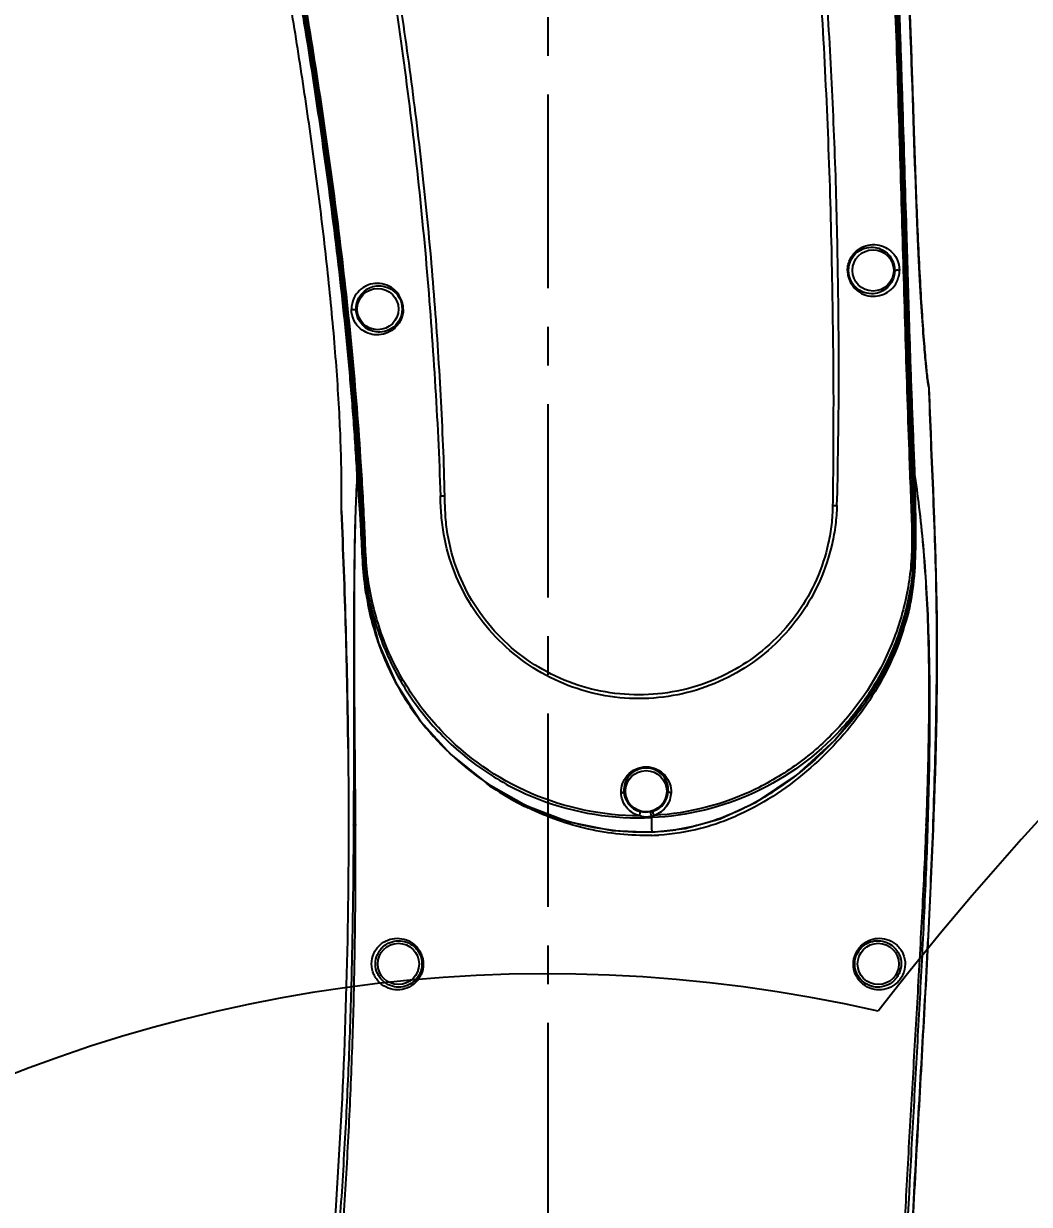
# Model space of a CAD drawing. Header units: millimetres. Extents: x 5828 to 6704, y 123 to 421.
# Drawn here: x 6552.71 to 6562.46, y 348.97 to 360.42 of the extents above; entities that cross this region are included whole.
import ezdxf

# ---------------------------------------------------------------- set-up
doc = ezdxf.new("R2010")
doc.units = ezdxf.units.MM
doc.linetypes.add('CENTER', pattern=[0.6, 0.375, -0.075, 0.075, -0.075])
for name, color, linetype in [('中心线', 7, 'Continuous'), ('外形图', 7, 'Continuous'), ('尺寸标注', 7, 'Continuous'), ('运动范围', 7, 'Continuous')]:
    doc.layers.add(name, color=color, linetype=linetype)
doc.styles.add('微软雅黑', font='msyh.ttc', dxfattribs={"height": 1.5})
doc.dimstyles.new('尺寸标注_1_20比例', dxfattribs={"dimtxt": 1.5, "dimasz": 1.25, "dimexe": 0.5, "dimexo": 0.4, "dimgap": 0.5, "dimtad": 1, "dimdec": 1, "dimlfac": 20, "dimdsep": 46, "dimtxsty": '微软雅黑', "dimcen": 0.09, "dimadec": 0, "dimazin": 0, "dimtp": 0.01, "dimtm": 0.01, "dimtfac": 1, "dimtdec": 1, "dimtofl": 0, "dimtmove": 0, "dimatfit": 3, "dimfxl": 1, "dimtolj": 1, "dimarcsym": 0})

# ---------------------------------------------------------------- blocks, each defined once
blk = doc.blocks.new('*D1144')
at = {"layer": 'Defpoints', "color": 0}
for p in [(6557.796, 395.67), (6487.648, 286.241), (6537.997, 286.241)]:
    blk.add_point(p, dxfattribs=at)
at = {"layer": '尺寸标注', "color": 0, "lineweight": -2}
for p, q in [((6557.396, 395.67), (6487.148, 395.67)), ((6487.648, 394.42), (6487.648, 287.491)), ((6537.597, 286.241), (6487.148, 286.241))]:
    blk.add_line(p, q, dxfattribs=at)
at = {"layer": '尺寸标注', "color": 0}
for points in [[(6487.856, 394.42), (6487.439, 394.42), (6487.648, 395.67)], [(6487.439, 287.491), (6487.856, 287.491), (6487.648, 286.241)]]:
    blk.add_solid(points, dxfattribs=at)
at = {"layer": '尺寸标注', "color": 0, "insert": (6486.376, 340.956), "char_height": 1.5, "attachment_point": 5, "rotation": 90, "style": '微软雅黑'}
blk.add_mtext('\\A1;\\A1;{\\fAlibaba PuHuiTi 3.0 55 Regular|b0|i0|c134|p18;2188.6}', dxfattribs=at)

msp = doc.modelspace()

# ---------------------------------------------------------------- linework, layer by layer
at = {"layer": '中心线', "linetype": 'CENTER', "ltscale": 5}
msp.add_line((6557.7962, 330.8596), (6557.7962, 371.8928), dxfattribs=at)
at = {"layer": '外形图', "linetype": 'ByBlock'}
for p, q in [((6561.3489, 359.1664), (6561.3384, 359.4874)), ((6561.4885, 356.8938), (6561.4886, 356.8938)), ((6561.49, 356.8542), (6561.4886, 356.8938)), ((6555.9624, 356.048), (6555.9633, 356.2149)), ((6555.9474, 356.047), (6555.9463, 356.0603)), ((6555.9624, 356.048), (6555.9624, 356.0481)), ((6561.3322, 356.049), (6561.3321, 356.049)), ((6561.3484, 356.0709), (6561.3488, 356.0492)), ((6555.793, 355.6964), (6555.7931, 355.6968)), ((6555.7931, 355.698), (6555.7932, 355.7005)), ((6555.7931, 355.6968), (6555.7931, 355.698)), ((6556.0002, 355.5373), (6556.0181, 355.538)), ((6558.8009, 352.724), (6558.8003, 352.7368)), ((6558.8042, 352.5823), (6558.804, 352.5869))]:
    msp.add_line(p, q, dxfattribs=at)
for points in [[(6561.3384, 359.4874), (6561.3347, 359.598), (6561.3309, 359.7104), (6561.327, 359.8248), (6561.323, 359.941), (6561.3189, 360.0591), (6561.3146, 360.1791), (6561.3101, 360.301), (6561.3056, 360.4248), (6561.3008, 360.5506), (6561.2959, 360.6784), (6561.2908, 360.8082), (6561.2855, 360.94), (6561.28, 361.0738), (6561.2744, 361.2063)], [(6561.4855, 356.9047), (6561.4853, 356.9051), (6561.4851, 356.9059), (6561.4848, 356.907), (6561.4844, 356.9085), (6561.484, 356.9103), (6561.4835, 356.9125), (6561.483, 356.915), (6561.4824, 356.9179), (6561.4818, 356.9212), (6561.4812, 356.9248), (6561.4805, 356.9289), (6561.4797, 356.9335), (6561.479, 356.9385), (6561.4781, 356.9442), (6561.4772, 356.9504), (6561.4763, 356.9573), (6561.4753, 356.9649), (6561.4742, 356.9732), (6561.4731, 356.9823), (6561.4719, 356.9921), (6561.4706, 357.0028), (6561.4693, 357.0143), (6561.4679, 357.0267), (6561.4665, 357.04), (6561.465, 357.0542), (6561.4634, 357.0694), (6561.4618, 357.0856), (6561.46, 357.103), (6561.4582, 357.1215), (6561.4564, 357.1414), (6561.4544, 357.1627), (6561.4524, 357.1854), (6561.4502, 357.2096), (6561.448, 357.2353), (6561.4457, 357.2626), (6561.4433, 357.2915), (6561.4408, 357.3219), (6561.4383, 357.3541), (6561.4357, 357.3879), (6561.433, 357.4234), (6561.4303, 357.4606), (6561.4275, 357.4996), (6561.4247, 357.5403), (6561.4218, 357.5829), (6561.4188, 357.6273), (6561.4159, 357.6737), (6561.4128, 357.7221), (6561.4098, 357.7725), (6561.4066, 357.825), (6561.4035, 357.8797), (6561.4003, 357.9367), (6561.3971, 357.9962), (6561.3939, 358.0581), (6561.3906, 358.1227), (6561.3873, 358.1902), (6561.384, 358.2609), (6561.3805, 358.3354), (6561.3771, 358.4139), (6561.3735, 358.4964), (6561.37, 358.5827), (6561.3664, 358.6727), (6561.3628, 358.766), (6561.3593, 358.8624), (6561.3558, 358.9616), (6561.3523, 359.063), (6561.3489, 359.1664)], [(6555.9624, 356.048), (6556.003, 355.3102), (6556.0465, 354.8261), (6556.1528, 354.4148), (6556.3245, 354.024), (6556.5579, 353.6635), (6556.8516, 353.3384), (6557.1971, 353.0608), (6557.5836, 352.8404), (6557.9978, 352.6846), (6558.4186, 352.5991), (6558.8042, 352.5823)], [(6558.8042, 352.5823), (6559.1248, 352.6177), (6559.4647, 352.7125), (6559.8212, 352.8789), (6560.2035, 353.1364), (6560.5772, 353.4768), (6560.8768, 353.8458), (6561.0946, 354.2163), (6561.2421, 354.5959), (6561.3241, 354.9761), (6561.3454, 355.4165), (6561.3321, 356.049)]]:
    msp.add_lwpolyline(points, dxfattribs=at)
for centre in [(6560.9462, 358.0303), (6556.1462, 357.6553), (6558.7462, 352.9803), (6556.3462, 351.3053), (6560.9962, 351.3053)]:
    msp.add_circle(centre, 0.2, dxfattribs=at)
for centre, radius, start, end in [((6522.3599, 354.0446), 33.6734, 2.54062, 3.69533), ((6521.2211, 353.9239), 34.8344, 2.65586, 3.77268), ((6628.635, 357.3479), 67.3154, 181.105612, 181.290794), ((6556.7589, 358.1029), 2.2597, 269.85042, 270.93718), ((6560.6211, 359.3607), 3.6107, 268.93893, 269.60669), ((6555.8182, 355.6978), 0.0252, 177.87172, 181.92522), ((6493.4563, 352.7732), 62.4053, 0.571318, 2.685326), ((6558.7486, 355.2963), 2.745, 188.48891, 190.62774), ((6558.4039, 355.2328), 2.3945, 190.65431, 196.62975), ((6558.9251, 355.2847), 2.4305, 342.4263, 344.35672), ((6558.6027, 355.2943), 2.6026, 196.67496, 201.44298), ((6558.8783, 355.4476), 2.9227, 234.92881, 240.87061), ((6558.8519, 355.401), 2.8691, 240.87812, 244.18224), ((6558.7457, 352.99), 0.2154, 182.577, 254.39777), ((6558.7462, 352.99), 0.2155, 288.73638, 357.41251), ((6558.7473, 352.9865), 0.2117, 282.64452, 288.74967), ((6558.7471, 352.9232), 0.1938, 285.9247, 293.59647), ((6512.1728, 351.5861), 46.6419, 1.22953, 1.39798), ((6558.7333, 354.9481), 2.3967, 271.66809, 273.28641), ((6558.7443, 354.5882), 2.0023, 271.70803, 278.33173)]:
    msp.add_arc(centre, radius, start, end, dxfattribs=at)
for points, knots in [([(6555.9624, 356.048), (6555.9181, 356.7966), (6555.8118, 357.9174), (6555.6096, 359.4037), (6555.4349, 360.5153), (6555.2417, 361.6239), (6555.0703, 362.5458), (6554.929, 363.2827), (6554.8403, 363.7431), (6554.7684, 364.1116), (6554.7159, 364.3887), (6554.6847, 364.67), (6554.681, 365.0473), (6554.7387, 365.5175), (6554.9093, 366.0594), (6555.1753, 366.5617), (6555.6434, 367.1547), (6556.4194, 367.7221), (6557.3472, 367.9749), (6558.1035, 367.969), (6558.8463, 367.8273), (6559.7083, 367.3995), (6560.4871, 366.5539), (6560.7736, 365.8387), (6560.8468, 365.4708)], [0, 0, 0, 0, 0.1247917, 0.1872028, 0.2496184, 0.3120389, 0.3744642, 0.405678, 0.4368941, 0.4525041, 0.4681491, 0.4838328, 0.4995247, 0.5308662, 0.5622118, 0.5935573, 0.6249072, 0.6873639, 0.749846, 0.7812273, 0.8126111, 0.8751059, 0.9375611, 1, 1, 1, 1]), ([(6555.9633, 356.2149), (6555.9164, 356.9525), (6555.8069, 358.0566), (6555.6044, 359.5208), (6555.4301, 360.6158), (6555.2397, 361.7081), (6555.0676, 362.6158), (6554.9323, 363.3426), (6554.8249, 363.8863), (6554.7102, 364.4293), (6554.6804, 364.9859), (6554.7543, 365.5385), (6554.9799, 366.244), (6555.4956, 367.0328), (6556.4033, 367.7003), (6557.3099, 367.9574), (6558.0507, 367.9624), (6558.7808, 367.8362), (6559.6335, 367.4369), (6560.2916, 366.7625), (6560.6483, 366.1137), (6560.7692, 365.7619), (6560.8114, 365.5821)], [0, 0, 0, 0, 0.1251593, 0.1877469, 0.2503347, 0.3129225, 0.3755113, 0.4068024, 0.4381018, 0.4693939, 0.5006898, 0.5319808, 0.5632672, 0.6255852, 0.6879068, 0.7502252, 0.78151, 0.8127948, 0.8751164, 0.9374338, 0.9687148, 1, 1, 1, 1]), ([(6555.98, 356.2159), (6555.9324, 356.9498), (6555.8243, 358.0485), (6555.6242, 359.5059), (6555.4521, 360.596), (6555.2625, 361.6832), (6555.0941, 362.5874), (6554.9557, 363.3101), (6554.8688, 363.7617), (6554.7982, 364.1231), (6554.7461, 364.395), (6554.716, 364.6713), (6554.7124, 365.0417), (6554.768, 365.5034), (6554.9878, 366.2114), (6555.4969, 367.006), (6556.4024, 367.6805), (6557.3104, 367.9405), (6558.0529, 367.9447), (6558.7837, 367.816), (6559.636, 367.4101), (6560.4162, 366.5961), (6560.7142, 365.902), (6560.796, 365.5431)], [0, 0, 0, 0, 0.1247573, 0.1871516, 0.2495548, 0.3119584, 0.3743747, 0.4055846, 0.4367913, 0.4523864, 0.4680604, 0.4837492, 0.4994594, 0.5308169, 0.562181, 0.6246738, 0.6872137, 0.7497609, 0.7811627, 0.8125605, 0.8750743, 0.9375493, 1, 1, 1, 1]), ([(6560.5963, 355.7502), (6560.6029, 355.9206), (6560.6061, 356.2619), (6560.6185, 356.9442), (6560.6103, 357.7974), (6560.592, 358.8211), (6560.5487, 359.8441), (6560.4906, 360.8664), (6560.4138, 361.8875), (6560.3368, 362.7373), (6560.2643, 363.4161), (6560.2051, 363.9245), (6560.1449, 364.433), (6560.0749, 364.9394), (6560.0206, 365.3644), (6559.9111, 365.6887), (6559.7699, 365.9996), (6559.5283, 366.3554), (6559.1508, 366.7059), (6558.7046, 366.9639), (6558.0506, 367.1654), (6557.1718, 367.1293), (6556.4009, 366.7072), (6555.9431, 366.1991), (6555.6927, 365.7484), (6555.5475, 365.254), (6555.5259, 364.9103), (6555.5348, 364.74)], [0, 0, 0, 0, 0.0312836, 0.0625723, 0.1251543, 0.1877424, 0.2503326, 0.3129244, 0.3755167, 0.4381081, 0.4694033, 0.5006974, 0.5319887, 0.5632765, 0.5945506, 0.610205, 0.6258543, 0.6570983, 0.6883203, 0.7195482, 0.7508003, 0.8129311, 0.8750064, 0.9062254, 0.9374669, 0.9687263, 1, 1, 1, 1]), ([(6556.7959, 355.8435), (6556.7881, 356.1688), (6556.761, 356.8192), (6556.6964, 357.7937), (6556.6079, 358.7666), (6556.4927, 359.7369), (6556.3565, 360.7044), (6556.2249, 361.508), (6556.1055, 362.1482), (6556.0113, 362.6273), (6555.9121, 363.1054), (6555.8029, 363.5812), (6555.6977, 364.057), (6555.5665, 364.5272), (6555.5493, 365.0177), (6555.6376, 365.4988), (6555.8309, 365.9487), (6556.2097, 366.4758), (6556.887, 366.9593), (6557.8638, 367.144), (6558.8286, 366.9019), (6559.603, 366.2795), (6559.8941, 365.6786), (6559.9666, 365.3657)], [0, 0, 0, 0, 0.0627754, 0.1255806, 0.188407, 0.2512405, 0.3140712, 0.3769025, 0.4083143, 0.4397187, 0.4711219, 0.5025092, 0.5338952, 0.5651845, 0.5963927, 0.6276245, 0.6588543, 0.6900471, 0.752034, 0.814057, 0.8760608, 0.9380324, 1, 1, 1, 1]), ([(6560.796, 365.5431), (6560.8178, 365.4476), (6560.8515, 365.2547), (6560.8806, 364.9632), (6560.9081, 364.672), (6560.9463, 364.2841), (6560.9846, 363.7983), (6561.0431, 363.021), (6561.0983, 362.0481), (6561.15, 360.8801), (6561.1893, 359.7116), (6561.2237, 358.5431), (6561.2576, 357.3747), (6561.2825, 356.5958), (6561.2975, 356.2065)], [0, 0, 0, 0, 0.0314121, 0.0626852, 0.0939483, 0.1252025, 0.1876933, 0.2501987, 0.3751873, 0.5001704, 0.6251418, 0.7501035, 0.8750549, 1, 1, 1, 1]), ([(6560.8114, 365.5821), (6560.8561, 365.3916), (6560.905, 365.002), (6560.9532, 364.4173), (6561.0042, 363.8324), (6561.0589, 363.0515), (6561.1151, 362.0746), (6561.1654, 360.9015), (6561.2042, 359.728), (6561.238, 358.5543), (6561.273, 357.3807), (6561.299, 356.5983), (6561.3151, 356.2073)], [0, 0, 0, 0, 0.0624927, 0.1249875, 0.1874896, 0.2499905, 0.3749911, 0.4999926, 0.6249945, 0.7499964, 0.8749982, 1, 1, 1, 1]), ([(6559.9666, 365.3657), (6559.9892, 365.2683), (6560.0182, 365.0695), (6560.0546, 364.7709), (6560.0947, 364.4721), (6560.1415, 364.0729), (6560.1978, 363.5738), (6560.2615, 362.9743), (6560.3164, 362.374), (6560.3825, 361.573), (6560.4499, 360.5705), (6560.5107, 359.3665), (6560.541, 358.3622), (6560.5542, 357.5586), (6560.5625, 356.9559), (6560.5604, 356.4536), (6560.558, 356.0519), (6560.5568, 355.851), (6560.5543, 355.7507)], [0, 0, 0, 0, 0.0311132, 0.0623765, 0.0936314, 0.1248812, 0.1874041, 0.2499163, 0.3124274, 0.3749412, 0.499958, 0.6249789, 0.7499933, 0.8125108, 0.875019, 0.9375193, 0.9687751, 1, 1, 1, 1]), ([(6560.8468, 365.4708), (6560.8852, 365.2775), (6560.9219, 364.8845), (6560.9784, 364.2973), (6561.0234, 363.709), (6561.0793, 362.9246), (6561.1322, 361.9429), (6561.1814, 360.7643), (6561.2193, 359.5854), (6561.2527, 358.4064), (6561.2883, 357.2276), (6561.3151, 356.4418), (6561.3321, 356.049)], [0, 0, 0, 0, 0.0626363, 0.1251368, 0.1876401, 0.2501405, 0.3751374, 0.5001253, 0.6251043, 0.7500759, 0.875037, 1, 1, 1, 1]), ([(6560.8553, 365.4723), (6560.8739, 365.3762), (6560.8948, 365.2307), (6560.9156, 365.0359), (6560.935, 364.841), (6560.9587, 364.5972), (6560.9848, 364.3045), (6561.0093, 364.0116), (6561.0402, 363.621), (6561.0745, 363.1322), (6561.11, 362.5453), (6561.1411, 361.9581), (6561.168, 361.3705), (6561.1914, 360.7826), (6561.2123, 360.1944), (6561.2382, 359.4097), (6561.2619, 358.6247), (6561.2847, 357.8393), (6561.3028, 357.25), (6561.324, 356.6605), (6561.3403, 356.2675), (6561.3484, 356.0709)], [0, 0, 0, 0, 0.0311789, 0.0467834, 0.0623883, 0.0935903, 0.1247953, 0.1560007, 0.187206, 0.2496263, 0.3120589, 0.3744996, 0.4369533, 0.499425, 0.5619163, 0.6244272, 0.7495135, 0.8120946, 0.8747025, 0.9373366, 1, 1, 1, 1]), ([(6555.5348, 364.74), (6555.5397, 364.6464), (6555.5608, 364.4596), (6555.6252, 364.186), (6555.694, 363.9137), (6555.7729, 363.5475), (6555.8762, 363.0908), (6555.987, 362.5396), (6556.0924, 361.9874), (6556.2231, 361.249), (6556.3638, 360.3221), (6556.5081, 359.2066), (6556.6217, 358.0875), (6556.7037, 356.9661), (6556.7411, 356.2176), (6556.753, 355.8432)], [0, 0, 0, 0, 0.031256, 0.0624733, 0.0936914, 0.1249212, 0.1873941, 0.2498895, 0.3123996, 0.3749195, 0.4999736, 0.6250307, 0.7500701, 0.8750708, 1, 1, 1, 1]), ([(6555.9463, 356.0603), (6555.9359, 356.2406), (6555.9119, 356.601), (6555.8511, 357.3207), (6555.7545, 358.2185), (6555.6128, 359.2925), (6555.4756, 360.1846), (6555.3569, 360.8967), (6555.2642, 361.43), (6555.1684, 361.9626), (6555.0699, 362.4946), (6554.9698, 363.0262), (6554.8848, 363.4689), (6554.8169, 363.823), (6554.7653, 364.0885), (6554.716, 364.3543), (6554.6925, 364.5331), (6554.685, 364.6228)], [0, 0, 0, 0, 0.0625425, 0.125089, 0.2501818, 0.3752517, 0.5002929, 0.5628021, 0.6252988, 0.6877801, 0.7502465, 0.8127043, 0.8751595, 0.9063775, 0.9376005, 0.9688227, 1, 1, 1, 1]), ([(6555.7932, 355.7005), (6555.7947, 355.7417), (6555.7963, 355.8482), (6555.7955, 356.0432), (6555.7894, 356.3036), (6555.7713, 356.7404), (6555.7292, 357.3441), (6555.6548, 358.0991), (6555.5615, 358.8712), (6555.4535, 359.6461), (6555.3335, 360.4202), (6555.247, 360.9353), (6555.2025, 361.1926)], [0, 0, 0, 0, 0.0223538, 0.0577543, 0.1058199, 0.1635962, 0.2948786, 0.4339966, 0.5751213, 0.7167047, 0.8583516, 1, 1, 1, 1]), ([(6561.2744, 361.2063), (6561.284, 360.9815), (6561.3019, 360.5319), (6561.3237, 359.9322), (6561.336, 359.5573), (6561.3409, 359.4073)], [0, 0, 0, 0, 0.3749783, 0.749904, 1, 1, 1, 1]), ([(6561.3409, 359.4073), (6561.3491, 359.1549), (6561.3614, 358.7789), (6561.3824, 358.2846), (6561.3999, 357.9342), (6561.4191, 357.6142), (6561.4388, 357.3398), (6561.4573, 357.1257), (6561.4698, 357.0049), (6561.4762, 356.9568)], [0, 0, 0, 0, 0.308618, 0.4597951, 0.6045718, 0.7373769, 0.8515678, 0.9407265, 1, 1, 1, 1]), ([(6560.6987, 358.0304), (6560.6987, 358.07), (6560.7177, 358.1465), (6560.8058, 358.2525), (6560.9619, 358.3024), (6561.1072, 358.2415), (6561.185, 358.1405), (6561.2018, 358.0693), (6561.202, 358.0309)], [0, 0, 0, 0, 0.1527996, 0.2901669, 0.5181171, 0.7298991, 0.8518893, 1, 1, 1, 1]), ([(6560.7083, 358.0303), (6560.7083, 358.0662), (6560.7253, 358.1355), (6560.8045, 358.2309), (6560.9442, 358.2748), (6561.0729, 358.2191), (6561.1412, 358.1284), (6561.1561, 358.0647), (6561.1562, 358.0303)], [0, 0, 0, 0, 0.1549244, 0.2931759, 0.5201899, 0.7301917, 0.8515613, 1, 1, 1, 1]), ([(6560.6987, 358.0304), (6560.6988, 357.9907), (6560.7175, 357.9138), (6560.8068, 357.8069), (6560.9654, 357.7581), (6561.1099, 357.8217), (6561.1744, 357.9073), (6561.1964, 357.9729), (6561.2035, 358.011), (6561.2019, 358.0309)], [0, 0, 0, 0, 0.1526835, 0.2908836, 0.5216855, 0.734094, 0.8540219, 0.9234184, 1, 1, 1, 1]), ([(6560.6987, 358.0304), (6560.6999, 358.0303), (6560.7031, 358.0303), (6560.7063, 358.0304), (6560.7083, 358.0303)], [0, 0, 0, 0, 0.3745528, 1, 1, 1, 1]), ([(6561.1562, 358.0303), (6561.1563, 357.9965), (6561.1422, 357.934), (6561.076, 357.8431), (6560.9477, 357.7849), (6560.8057, 357.8282), (6560.7255, 357.9245), (6560.7083, 357.9942), (6560.7083, 358.0303)], [0, 0, 0, 0, 0.1452303, 0.264423, 0.4749331, 0.7051298, 0.8447226, 1, 1, 1, 1]), ([(6561.202, 358.0309), (6561.1935, 358.0314), (6561.1805, 358.0319), (6561.1659, 358.0302), (6561.1582, 358.0318), (6561.1562, 358.0303)], [0, 0, 0, 0, 0.5538567, 0.836879, 1, 1, 1, 1]), ([(6556.3925, 357.6536), (6556.3924, 357.6932), (6556.3741, 357.7709), (6556.2833, 357.8791), (6556.1215, 357.9261), (6555.9781, 357.8587), (6555.9054, 357.7574), (6555.892, 357.6895), (6555.8911, 357.6531)], [0, 0, 0, 0, 0.1528323, 0.2941515, 0.5292886, 0.7420781, 0.8597078, 1, 1, 1, 1]), ([(6555.9365, 357.6553), (6555.936, 357.7138), (6555.9818, 357.8265), (6556.1395, 357.9004), (6556.2843, 357.8591), (6556.3656, 357.7615), (6556.3826, 357.6912), (6556.3824, 357.6553)], [0, 0, 0, 0, 0.2534799, 0.465429, 0.7010997, 0.8443114, 1, 1, 1, 1]), ([(6555.8911, 357.6531), (6555.8994, 357.6515), (6555.913, 357.6511), (6555.9264, 357.6532), (6555.9356, 357.6529), (6555.9365, 357.6553)], [0, 0, 0, 0, 0.5529573, 0.8329832, 1, 1, 1, 1]), ([(6556.3925, 357.6536), (6556.3924, 357.6153), (6556.3742, 357.5413), (6556.2896, 357.4365), (6556.1361, 357.3838), (6555.9888, 357.4417), (6555.9089, 357.5428), (6555.8914, 357.6147), (6555.8911, 357.6531)], [0, 0, 0, 0, 0.1488483, 0.2829999, 0.5103164, 0.7252314, 0.8507166, 1, 1, 1, 1]), ([(6556.3824, 357.6553), (6556.3822, 357.6205), (6556.366, 357.5538), (6556.2903, 357.4595), (6556.1531, 357.4126), (6556.0226, 357.4658), (6555.9524, 357.5565), (6555.9368, 357.6207), (6555.9365, 357.6553)], [0, 0, 0, 0, 0.150729, 0.2856646, 0.5119517, 0.7251095, 0.8501064, 1, 1, 1, 1]), ([(6556.3925, 357.6536), (6556.3902, 357.6538), (6556.3872, 357.6544), (6556.383, 357.6543), (6556.3824, 357.6553)], [0, 0, 0, 0, 0.6770348, 1, 1, 1, 1]), ([(6561.4762, 356.9568), (6561.478, 356.944), (6561.4804, 356.9268), (6561.4842, 356.9069), (6561.4859, 356.8999), (6561.4869, 356.8972)], [0, 0, 0, 0, 0.6424768, 0.857807, 1, 1, 1, 1]), ([(6561.4869, 356.8972), (6561.487, 356.8968), (6561.4875, 356.8956), (6561.488, 356.8945), (6561.4885, 356.8938)], [0, 0, 0, 0, 0.3218746, 1, 1, 1, 1]), ([(6561.4892, 356.8542), (6561.5158, 356.1256), (6561.5924, 354.6665), (6561.5315, 352.4713), (6561.412, 350.2722), (6561.2844, 348.0635), (6561.2287, 345.8406), (6561.2907, 342.8604), (6561.4839, 340.625), (6561.6876, 339.1442)], [0, 0, 0, 0, 0.1233255, 0.2469986, 0.3711879, 0.4958929, 0.6212051, 0.7471707, 1, 1, 1, 1]), ([(6561.6873, 339.1452), (6561.6366, 339.5135), (6561.546, 340.2522), (6561.4341, 341.3634), (6561.3479, 342.4777), (6561.288, 343.5938), (6561.2523, 344.7102), (6561.2413, 345.8257), (6561.2555, 346.9394), (6561.2927, 348.0504), (6561.347, 349.1588), (6561.4105, 350.2646), (6561.4731, 351.3684), (6561.5246, 352.4703), (6561.5533, 353.3874), (6561.5646, 354.12), (6561.5649, 354.6683), (6561.5543, 355.2158), (6561.5337, 355.7624), (6561.5102, 356.3084), (6561.4964, 356.6723), (6561.49, 356.8542)], [0, 0, 0, 0, 0.0628804, 0.1258593, 0.1888809, 0.2519049, 0.3148891, 0.3777878, 0.4405736, 0.5032441, 0.565806, 0.6282593, 0.6905923, 0.7527881, 0.8148304, 0.8457875, 0.8766983, 0.9075668, 0.9384046, 0.9692165, 1, 1, 1, 1]), ([(6555.98, 356.2162), (6555.9778, 356.216), (6555.9722, 356.2156), (6555.9667, 356.2153), (6555.9633, 356.2149)], [0, 0, 0, 0, 0.3979691, 1, 1, 1, 1]), ([(6561.2975, 356.2063), (6561.2998, 356.2064), (6561.3057, 356.2068), (6561.3116, 356.2068), (6561.3151, 356.2073)], [0, 0, 0, 0, 0.3984951, 1, 1, 1, 1]), ([(6561.2975, 356.2065), (6561.3018, 356.0834), (6561.3105, 355.8369), (6561.3211, 355.5905), (6561.3224, 355.467)], [0, 0, 0, 0, 0.4994783, 1, 1, 1, 1]), ([(6561.3151, 356.2083), (6561.3164, 356.196), (6561.3223, 356.143), (6561.3278, 356.0899), (6561.3321, 356.049)], [0, 0, 0, 0, 0.2305749, 1, 1, 1, 1]), ([(6561.3151, 356.2073), (6561.3199, 356.084), (6561.3294, 355.8373), (6561.3409, 355.5907), (6561.3427, 355.4674)], [0, 0, 0, 0, 0.5000062, 1, 1, 1, 1]), ([(6555.9463, 356.0612), (6555.9396, 355.9515), (6555.9291, 355.7183), (6555.9168, 355.207), (6555.9128, 354.5006), (6555.9138, 353.7591), (6555.9131, 353.1344), (6555.9121, 352.8146), (6555.9111, 352.6533)], [0, 0, 0, 0, 0.0967244, 0.205412, 0.4502086, 0.7184615, 0.8580784, 1, 1, 1, 1]), ([(6555.9464, 356.0595), (6555.9398, 355.9495), (6555.9295, 355.7158), (6555.921, 355.347), (6555.9168, 354.9447), (6555.9159, 354.5917), (6555.9164, 354.2979), (6555.9173, 354.0707), (6555.9186, 353.8397), (6555.9199, 353.6452), (6555.9212, 353.488), (6555.9222, 353.3692), (6555.9232, 353.2498), (6555.9243, 353.1299), (6555.9251, 353.0297), (6555.9258, 352.9493), (6555.9262, 352.8889), (6555.9266, 352.8284), (6555.9268, 352.778), (6555.927, 352.7426), (6555.927, 352.7224), (6555.9272, 352.7072), (6555.9273, 352.6921), (6555.9268, 352.6769), (6555.9272, 352.6617), (6555.9291, 352.6516), (6555.9303, 352.6467)], [0, 0, 0, 0, 0.0968243, 0.205567, 0.3242139, 0.4504172, 0.5157721, 0.5823879, 0.6501035, 0.7187644, 0.7534024, 0.7882211, 0.8232028, 0.8583302, 0.8935868, 0.9112586, 0.9289567, 0.9466793, 0.9644245, 0.9733049, 0.9777467, 0.982191, 0.9866355, 0.9910776, 0.9955346, 1, 1, 1, 1]), ([(6556.0337, 354.8911), (6556.0194, 354.9867), (6556.0002, 355.1792), (6555.9891, 355.4205), (6555.9789, 355.6134), (6555.9661, 355.8062), (6555.9549, 355.9507), (6555.9474, 356.047)], [0, 0, 0, 0, 0.2501279, 0.5000815, 0.6250487, 0.7500257, 1, 1, 1, 1]), ([(6561.3488, 356.0492), (6561.3506, 355.9304), (6561.355, 355.7521), (6561.358, 355.5142), (6561.3571, 355.2761), (6561.3456, 355.0379), (6561.3095, 354.8024), (6561.2816, 354.6866), (6561.2656, 354.6293)], [0, 0, 0, 0, 0.2497739, 0.3747462, 0.499918, 0.750081, 0.87495, 1, 1, 1, 1]), ([(6561.478, 352.65), (6561.483, 352.8119), (6561.4915, 353.1332), (6561.4977, 353.6101), (6561.4967, 354.0757), (6561.4841, 354.6608), (6561.4513, 355.214), (6561.3977, 355.7268), (6561.3654, 355.9612), (6561.3484, 356.0722)], [0, 0, 0, 0, 0.1417041, 0.281118, 0.4172414, 0.5489834, 0.7930437, 0.901766, 1, 1, 1, 1]), ([(6561.4602, 352.6448), (6561.4606, 352.655), (6561.4639, 352.6751), (6561.465, 352.7056), (6561.4655, 352.7361), (6561.4669, 352.7664), (6561.4679, 352.7968), (6561.4693, 352.8373), (6561.4716, 352.908), (6561.4747, 353.0087), (6561.4793, 353.1693), (6561.4841, 353.3687), (6561.4893, 353.6835), (6561.4911, 354.0692), (6561.4836, 354.5197), (6561.4649, 354.9496), (6561.4354, 355.3527), (6561.3973, 355.7234), (6561.3654, 355.9586), (6561.3484, 356.0699)], [0, 0, 0, 0, 0.0089117, 0.0177887, 0.0266517, 0.0355133, 0.0443683, 0.0532176, 0.0708986, 0.106182, 0.1413479, 0.2112653, 0.2805273, 0.4165737, 0.5483428, 0.6743223, 0.7926457, 0.9015503, 1, 1, 1, 1]), ([(6560.5963, 355.7502), (6560.5937, 355.6875), (6560.5851, 355.5622), (6560.5396, 355.3153), (6560.4024, 354.8977), (6560.0341, 354.3731), (6559.4932, 354.0291), (6559.0088, 353.8948), (6558.5073, 353.8565), (6557.8809, 353.997), (6557.3577, 354.3681), (6557.048, 354.7645), (6556.878, 355.1028), (6556.7913, 355.4062), (6556.7591, 355.6553), (6556.7553, 355.7806), (6556.753, 355.8432)], [0, 0, 0, 0, 0.0313351, 0.0626795, 0.1253161, 0.2499108, 0.3745308, 0.4371615, 0.4998183, 0.6245476, 0.7492657, 0.8119627, 0.8746548, 0.9373724, 0.9686939, 1, 1, 1, 1]), ([(6560.5543, 355.7507), (6560.5527, 355.6893), (6560.5462, 355.5665), (6560.5046, 355.324), (6560.4097, 355.0298), (6560.2274, 354.7063), (6559.9046, 354.3329), (6559.372, 353.995), (6558.6282, 353.8664), (6557.8916, 354.0309), (6557.3759, 354.3942), (6557.0726, 354.7839), (6556.9071, 355.116), (6556.8263, 355.4145), (6556.7994, 355.659), (6556.7974, 355.782), (6556.7959, 355.8435)], [0, 0, 0, 0, 0.0312641, 0.0625149, 0.1250519, 0.1876195, 0.2502405, 0.3750197, 0.4999908, 0.6249425, 0.7497331, 0.8123734, 0.8749446, 0.9374351, 0.968648, 1, 1, 1, 1]), ([(6561.3367, 355.8315), (6561.3387, 355.7406), (6561.3434, 355.559), (6561.3483, 355.2864), (6561.3342, 355.0137), (6561.2713, 354.6553), (6561.1195, 354.2235), (6560.8325, 353.7568), (6560.4689, 353.3481), (6560.0452, 353.0022), (6559.5678, 352.7332), (6559.214, 352.6332), (6559.0345, 352.6071)], [0, 0, 0, 0, 0.0625618, 0.1251216, 0.1876701, 0.2502177, 0.3751339, 0.5000855, 0.6251013, 0.7501213, 0.8751064, 1, 1, 1, 1]), ([(6555.793, 355.6966), (6555.8115, 355.3136), (6555.8386, 354.5467), (6555.8541, 353.7794), (6555.8585, 353.3954)], [0, 0, 0, 0, 0.499572, 1, 1, 1, 1]), ([(6556.0002, 355.5373), (6556.0044, 355.4444), (6556.0094, 355.2586), (6556.034, 354.9803), (6556.0918, 354.7069), (6556.2042, 354.3522), (6556.4149, 353.9342), (6556.7662, 353.4969), (6557.2007, 353.1411), (6557.8627, 352.7996), (6558.4317, 352.7066), (6558.8009, 352.724)], [0, 0, 0, 0, 0.0626405, 0.1252681, 0.1878926, 0.2505183, 0.3756039, 0.5007142, 0.6258511, 0.7510093, 1, 1, 1, 1]), ([(6558.6807, 352.7416), (6558.324, 352.7417), (6557.6026, 352.8901), (6556.8518, 353.4186), (6556.4123, 353.9877), (6556.2137, 354.3936), (6556.1074, 354.7368), (6556.0521, 355.0012), (6556.0275, 355.2696), (6556.0223, 355.4488), (6556.0181, 355.5381)], [0, 0, 0, 0, 0.2493066, 0.4985664, 0.6238284, 0.7491428, 0.8119018, 0.8746846, 0.9375193, 1, 1, 1, 1]), ([(6561.3427, 355.4674), (6561.3439, 355.3811), (6561.342, 355.2083), (6561.3135, 354.9504), (6561.2565, 354.6975), (6561.1515, 354.3685), (6560.9583, 353.9795), (6560.5408, 353.4287), (6559.8309, 352.9054), (6559.1437, 352.7397), (6558.8009, 352.724)], [0, 0, 0, 0, 0.062709, 0.1254064, 0.1881025, 0.2508, 0.3760409, 0.50132, 0.7506426, 1, 1, 1, 1]), ([(6561.3221, 355.4671), (6561.3228, 355.3819), (6561.3198, 355.2116), (6561.2904, 354.9577), (6561.2331, 354.7088), (6561.077, 354.2254), (6560.7544, 353.707), (6560.2489, 353.2525), (6559.6701, 352.8957), (6559.162, 352.7639), (6558.8247, 352.7456)], [0, 0, 0, 0, 0.0628752, 0.1255789, 0.1882886, 0.2510503, 0.5003691, 0.6255532, 0.7507048, 1, 1, 1, 1]), ([(6561.3221, 355.4669), (6561.3272, 355.467), (6561.334, 355.4664), (6561.3401, 355.4677), (6561.3424, 355.467), (6561.3427, 355.4674)], [0, 0, 0, 0, 0.735692, 0.9316876, 1, 1, 1, 1]), ([(6556.0027, 355.3178), (6556.0062, 355.2426), (6556.0118, 355.0921), (6556.0445, 354.7926), (6556.136, 354.4256), (6556.3181, 354.0104), (6556.6503, 353.5067), (6557.2154, 352.9919), (6557.7754, 352.7448), (6558.0659, 352.6697)], [0, 0, 0, 0, 0.0626389, 0.1252679, 0.2504169, 0.3755685, 0.5007367, 0.7503257, 1, 1, 1, 1]), ([(6561.2422, 354.5509), (6561.201, 354.4207), (6561.0972, 354.167), (6560.8209, 353.6958), (6560.4533, 353.284), (6560.0215, 352.9499), (6559.7238, 352.7806), (6559.4714, 352.676), (6559.2106, 352.5952), (6559.0068, 352.5632), (6558.8707, 352.5553)], [0, 0, 0, 0, 0.1251613, 0.2501632, 0.4997712, 0.6248109, 0.7498589, 0.8124241, 0.8750126, 1, 1, 1, 1]), ([(6555.8585, 353.3954), (6555.8652, 352.812), (6555.8629, 351.6441), (6555.8139, 350.1843), (6555.7449, 349.0168), (6555.6781, 348.1413), (6555.5965, 347.2666), (6555.5012, 346.3927), (6555.3913, 345.5201), (6555.262, 344.6498), (6555.1119, 343.7825), (6554.9438, 342.9182), (6554.761, 342.0566), (6554.5644, 341.1979), (6554.3587, 340.3412), (6554.2171, 339.771), (6554.1442, 339.4865)], [0, 0, 0, 0, 0.1244904, 0.249171, 0.3115765, 0.3740209, 0.4365038, 0.4990237, 0.5615724, 0.6241443, 0.6867435, 0.7493685, 0.8120083, 0.8746587, 0.9373252, 1, 1, 1, 1]), ([(6558.5044, 352.9651), (6558.5021, 353.0242), (6558.5473, 353.158), (6558.7478, 353.249), (6558.9462, 353.1562), (6558.9907, 353.0237), (6558.9883, 352.9651)], [0, 0, 0, 0, 0.2339515, 0.5021952, 0.7678681, 1, 1, 1, 1]), ([(6558.9614, 352.9803), (6558.9637, 353.0324), (6558.9247, 353.1508), (6558.7472, 353.2341), (6558.5679, 353.1524), (6558.5281, 353.0328), (6558.5304, 352.9803)], [0, 0, 0, 0, 0.2309792, 0.4977061, 0.7673063, 1, 1, 1, 1]), ([(6558.6807, 352.7416), (6558.6302, 352.756), (6558.5407, 352.8171), (6558.5063, 352.9179), (6558.5044, 352.9651)], [0, 0, 0, 0, 0.5263883, 1, 1, 1, 1]), ([(6558.9883, 352.9651), (6558.9865, 352.9199), (6558.9549, 352.8236), (6558.8723, 352.7618), (6558.8247, 352.7456)], [0, 0, 0, 0, 0.4732439, 1, 1, 1, 1]), ([(6558.9883, 352.9651), (6558.9851, 352.965), (6558.9749, 352.9658), (6558.9619, 352.9728), (6558.9614, 352.9803)], [0, 0, 0, 0, 0.3000416, 1, 1, 1, 1]), ([(6558.8031, 352.5524), (6558.6997, 352.5494), (6558.4923, 352.5567), (6558.0836, 352.623), (6557.7883, 352.7284), (6557.6024, 352.8183)], [0, 0, 0, 0, 0.2501748, 0.5004526, 1, 1, 1, 1]), ([(6558.6807, 352.7416), (6558.6847, 352.7494), (6558.6883, 352.7619), (6558.6898, 352.7749), (6558.6893, 352.7816), (6558.6877, 352.7825)], [0, 0, 0, 0, 0.6152432, 0.8710205, 1, 1, 1, 1]), ([(6558.8003, 352.7368), (6558.7965, 352.745), (6558.7932, 352.7586), (6558.7921, 352.7719), (6558.7923, 352.7791), (6558.7937, 352.7799)], [0, 0, 0, 0, 0.6076619, 0.8917551, 1, 1, 1, 1]), ([(6558.8247, 352.7456), (6558.8206, 352.7526), (6558.8162, 352.7644), (6558.814, 352.7771), (6558.8134, 352.7848), (6558.8154, 352.786)], [0, 0, 0, 0, 0.5746687, 0.8366968, 1, 1, 1, 1]), ([(6555.9111, 352.6533), (6555.9096, 352.3788), (6555.9053, 351.8291), (6555.8879, 351.0048), (6555.8576, 350.1806), (6555.8147, 349.3572), (6555.7585, 348.5344), (6555.6663, 347.4388), (6555.5218, 346.072), (6555.3301, 344.7107), (6555.1403, 343.6278), (6554.9821, 342.8185), (6554.811, 342.0119), (6554.629, 341.2078), (6554.4376, 340.4058), (6554.3049, 339.8725), (6554.2383, 339.6059)], [0, 0, 0, 0, 0.0624415, 0.1249948, 0.1874818, 0.249988, 0.3124987, 0.3750039, 0.5000106, 0.6250148, 0.687516, 0.7500176, 0.812516, 0.8750127, 0.9375072, 1, 1, 1, 1]), ([(6555.9273, 352.6497), (6555.9251, 352.6499), (6555.9213, 352.6503), (6555.9162, 352.6512), (6555.9131, 352.6521), (6555.9113, 352.6528), (6555.9111, 352.6533)], [0, 0, 0, 0, 0.3915875, 0.6943341, 0.8977296, 1, 1, 1, 1]), ([(6555.9273, 352.6497), (6555.9278, 352.377), (6555.9275, 351.831), (6555.9145, 351.0122), (6555.8871, 350.1936), (6555.8473, 349.3756), (6555.7938, 348.5584), (6555.7269, 347.7421), (6555.6483, 346.9269), (6555.5266, 345.8418), (6555.3768, 344.7599), (6555.1913, 343.6838), (6555.036, 342.8797), (6554.868, 342.0783), (6554.689, 341.2792), (6554.5006, 340.4824), (6554.3696, 339.9525), (6554.3037, 339.6876)], [0, 0, 0, 0, 0.0624531, 0.1250031, 0.1874912, 0.2499963, 0.3125057, 0.3750102, 0.4375145, 0.5000188, 0.6250211, 0.6875213, 0.7500217, 0.8125193, 0.875015, 0.9375085, 1, 1, 1, 1]), ([(6561.5695, 339.332), (6561.4963, 339.8828), (6561.4039, 340.7116), (6561.311, 341.8193), (6561.2361, 342.9284), (6561.1761, 344.3169), (6561.1581, 345.9845), (6561.19, 347.374), (6561.2377, 348.4846), (6561.2817, 349.3173), (6561.3306, 350.1495), (6561.3791, 350.982), (6561.4254, 351.8144), (6561.4521, 352.3696), (6561.4625, 352.6471)], [0, 0, 0, 0, 0.1249847, 0.1874862, 0.2499866, 0.3749842, 0.4999866, 0.6249915, 0.6874948, 0.7500041, 0.8125096, 0.8749956, 0.937544, 1, 1, 1, 1]), ([(6561.6252, 339.241), (6561.5875, 339.5183), (6561.5177, 340.0737), (6561.4298, 340.9087), (6561.357, 341.7452), (6561.278, 342.8619), (6561.2134, 344.26), (6561.1911, 345.9395), (6561.2254, 347.6187), (6561.2922, 349.0167), (6561.355, 350.1344), (6561.4022, 350.9729), (6561.4458, 351.8113), (6561.4692, 352.3705), (6561.478, 352.65)], [0, 0, 0, 0, 0.0624929, 0.1249905, 0.1874921, 0.2499931, 0.3749908, 0.499994, 0.6249995, 0.7500115, 0.8125175, 0.875003, 0.9375536, 1, 1, 1, 1]), ([(6561.4625, 352.6451), (6561.4663, 352.6456), (6561.4712, 352.6464), (6561.4764, 352.6482), (6561.478, 352.6494), (6561.4782, 352.65)], [0, 0, 0, 0, 0.6761669, 0.8813692, 1, 1, 1, 1]), ([(6556.0862, 351.305), (6556.0861, 351.3396), (6556.0971, 351.3919), (6556.131, 351.451), (6556.1736, 351.4996), (6556.2411, 351.5422), (6556.3335, 351.5599), (6556.427, 351.5434), (6556.4965, 351.5007), (6556.5408, 351.4511), (6556.5757, 351.3913), (6556.5872, 351.3384), (6556.5872, 351.3035)], [0, 0, 0, 0, 0.1327707, 0.1973004, 0.2598454, 0.3793913, 0.495479, 0.6128498, 0.7357167, 0.8001608, 0.8662071, 1, 1, 1, 1]), ([(6556.1237, 351.3053), (6556.1237, 351.3368), (6556.1338, 351.3842), (6556.1648, 351.4375), (6556.203, 351.4809), (6556.2629, 351.5189), (6556.3448, 351.5354), (6556.4282, 351.5217), (6556.4908, 351.4842), (6556.5311, 351.4397), (6556.5631, 351.3854), (6556.5735, 351.3371), (6556.5735, 351.3053)], [0, 0, 0, 0, 0.134368, 0.1990816, 0.261443, 0.3797659, 0.4942172, 0.6101663, 0.7325551, 0.7973343, 0.8641854, 1, 1, 1, 1]), ([(6560.7552, 351.3029), (6560.7553, 351.3381), (6560.7669, 351.3916), (6560.8025, 351.4519), (6560.8476, 351.5017), (6560.9181, 351.5439), (6561.0119, 351.5594), (6561.1037, 351.5408), (6561.1702, 351.4982), (6561.2123, 351.4499), (6561.2461, 351.3911), (6561.2571, 351.3389), (6561.257, 351.3042)], [0, 0, 0, 0, 0.1348471, 0.2016229, 0.266786, 0.3905407, 0.5079893, 0.6233477, 0.7414898, 0.8032529, 0.867192, 1, 1, 1, 1]), ([(6560.7688, 351.3053), (6560.7687, 351.3375), (6560.7793, 351.3864), (6560.812, 351.4411), (6560.8531, 351.4857), (6560.9166, 351.5228), (6561.0002, 351.5355), (6561.0814, 351.5182), (6561.153, 351.472), (6561.2056, 351.3984), (6561.2187, 351.3368), (6561.2186, 351.3053)], [0, 0, 0, 0, 0.1372369, 0.2050126, 0.2706298, 0.3940779, 0.5101217, 0.6237828, 0.7405877, 0.8655373, 1, 1, 1, 1]), ([(6556.5872, 351.3035), (6556.5872, 351.2693), (6556.5764, 351.2176), (6556.5429, 351.1588), (6556.5001, 351.1096), (6556.4315, 351.0662), (6556.3372, 351.0487), (6556.2429, 351.0666), (6556.1742, 351.1101), (6556.1312, 351.1595), (6556.0974, 351.2185), (6556.0863, 351.2706), (6556.0862, 351.305)], [0, 0, 0, 0, 0.1312833, 0.1954549, 0.2583035, 0.3800443, 0.4990705, 0.618088, 0.7400513, 0.8032476, 0.8678994, 1, 1, 1, 1]), ([(6556.5735, 351.3053), (6556.5734, 351.2743), (6556.5635, 351.2275), (6556.5331, 351.1745), (6556.4948, 351.1304), (6556.4337, 351.0915), (6556.3498, 351.0753), (6556.2656, 351.0905), (6556.2038, 351.129), (6556.1648, 351.1731), (6556.1338, 351.2265), (6556.1237, 351.2739), (6556.1237, 351.3053)], [0, 0, 0, 0, 0.1324447, 0.1967615, 0.2594786, 0.3804169, 0.4982686, 0.6161829, 0.7376049, 0.8009132, 0.8660719, 1, 1, 1, 1]), ([(6561.257, 351.3042), (6561.2569, 351.2694), (6561.2456, 351.2169), (6561.2111, 351.1576), (6561.1676, 351.1084), (6561.0986, 351.0655), (6561.0047, 351.0482), (6560.9109, 351.0659), (6560.8426, 351.109), (6560.7998, 351.158), (6560.7662, 351.2168), (6560.7552, 351.2686), (6560.7552, 351.3029)], [0, 0, 0, 0, 0.1333321, 0.1985046, 0.2619536, 0.3837558, 0.5021293, 0.6204014, 0.7415825, 0.8042583, 0.8683654, 1, 1, 1, 1]), ([(6561.2186, 351.3053), (6561.2186, 351.2736), (6561.2082, 351.2257), (6561.1766, 351.172), (6561.1372, 351.128), (6561.0753, 351.0901), (6560.9915, 351.0754), (6560.9081, 351.0918), (6560.8346, 351.1387), (6560.7819, 351.2128), (6560.7688, 351.2742), (6560.7688, 351.3053)], [0, 0, 0, 0, 0.1354994, 0.201318, 0.2649542, 0.3862442, 0.5035189, 0.6206503, 0.7409997, 0.867143, 1, 1, 1, 1])]:
    msp.add_open_spline(points, degree=3, knots=knots, dxfattribs=at)
for points in [[(6561.4886, 356.8938), (6561.4884, 356.8985), (6561.4868, 356.9034), (6561.4841, 356.9072)], [(6555.9624, 356.0481), (6555.9787, 355.8048), (6555.9914, 355.5613), (6556.0027, 355.3178)], [(6558.5044, 352.9651), (6558.5145, 352.9651), (6558.5298, 352.9703), (6558.5304, 352.9803)], [(6558.7937, 352.7799), (6558.7592, 352.7721), (6558.7217, 352.773), (6558.6877, 352.7825)], [(6558.0659, 352.6697), (6558.3056, 352.6078), (6558.5566, 352.5785), (6558.804, 352.5869)], [(6558.8003, 352.7368), (6558.762, 352.7256), (6558.718, 352.7275), (6558.6807, 352.7416)]]:
    msp.add_open_spline(points, degree=3, dxfattribs=at)
at = {"layer": '运动范围'}
for centre, radius, start, end in [((6557.7962, 336.8553), 58.815, 350, 225), ((6585.3708, 331.9931), 30.815, 113.72131, 142.27869), ((6557.7962, 336.8553), 14.3524, 77.11671, 240.80898)]:
    msp.add_arc(centre, radius, start, end, dxfattribs=at)

# ---------------------------------------------------------------- dimensions: what is measured, and where the dimension line sits
at = {"layer": '尺寸标注'}
dim = msp.add_linear_dim(base=(6487.6476, 286.2413), p1=(6557.7962, 395.6702), p2=(6537.9972, 286.2413), angle=90, text='\\A1;{\\fAlibaba PuHuiTi 3.0 55 Regular|b0|i0|c134|p18;2188.6}', dimstyle='尺寸标注_1_20比例', dxfattribs=at)
dim.commit()
dim.dimension.update_dxf_attribs({"geometry": '*D1144', "text_midpoint": (6487.6476, 340.9558), "dimtype": 160})

doc.saveas('drawing.dxf')
